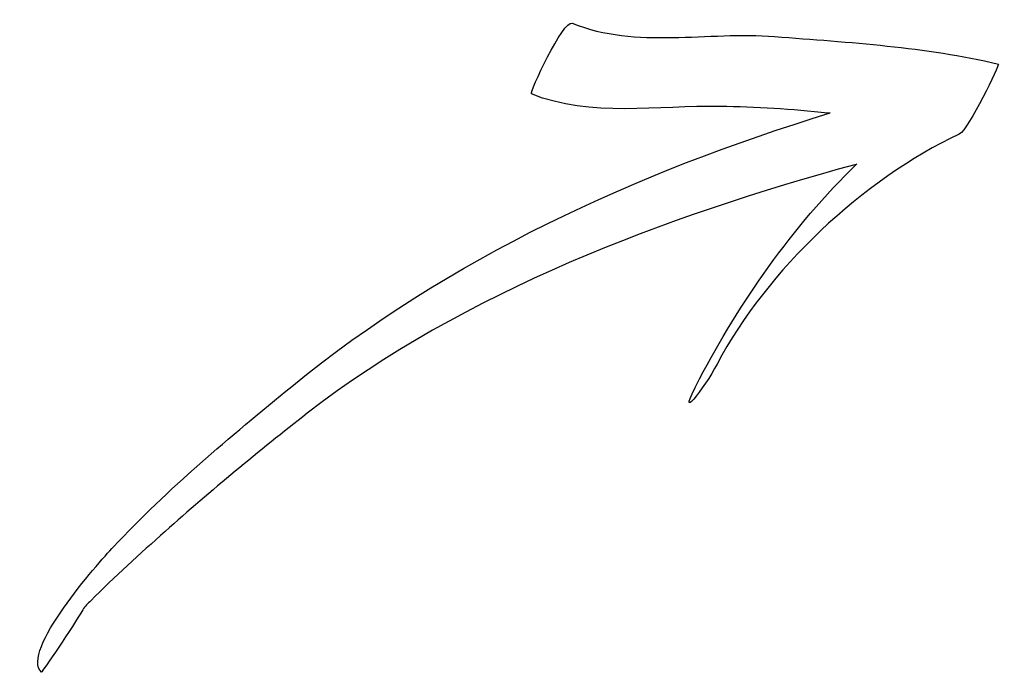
# Model space of a CAD drawing. Header units: centimetres. Extents: x -9.1 to 8.8, y -5.9 to 6.
import ezdxf

# ---------------------------------------------------------------- set-up
doc = ezdxf.new("R2010")
doc.units = ezdxf.units.CM
doc.header["$MEASUREMENT"] = 0
doc.layers.add('Camada 1', color=7, linetype='Continuous')

msp = doc.modelspace()

# ---------------------------------------------------------------- linework, layer by layer
at = {"layer": 'Camada 1'}
msp.add_open_spline([(6.19478, 3.36074), (5.01463, 2.21877), (4.04591, 0.81246), (3.31677, -0.57258), (3.31677, -0.57258), (2.82893, -1.4991), (3.41792, -0.72255), (3.63988, -0.30069), (3.63988, -0.30069), (4.54677, 1.42191), (6.30482, 3.0774), (8.06829, 3.90621), (8.06829, 3.90621), (8.24612, 3.98971), (8.80145, 5.18193), (8.78428, 5.18605), (8.78428, 5.18605), (7.44039, 5.50214), (6.06379, 5.58088), (4.69166, 5.69063), (4.69166, 5.69063), (3.4641, 5.78879), (2.16566, 5.45851), (0.99009, 5.93296), (0.99009, 5.93296), (0.82573, 5.99934), (0.20176, 4.65687), (0.24365, 4.63994), (0.24365, 4.63994), (1.32741, 4.20258), (2.55891, 4.43163), (3.69728, 4.41174), (3.69728, 4.41174), (4.34416, 4.40044), (5.00599, 4.3607), (5.66578, 4.29035), (5.66578, 4.29035), (5.66578, 4.29035), (5.70912, 4.2927), (5.70912, 4.2927), (5.70912, 4.2927), (2.16997, 3.20997), (-1.27046, 1.63642), (-4.1397, -0.70872), (-4.1397, -0.70872), (-5.26788, -1.63058), (-6.40271, -2.57991), (-7.40159, -3.64329), (-7.40159, -3.64329), (-7.67824, -3.93798), (-9.11598, -5.56438), (-8.71435, -5.93538), (-8.71435, -5.93538), (-8.71104, -5.93821), (-8.13438, -5.09173), (-7.95986, -4.79288), (-7.95986, -4.79288), (-7.92091, -4.72618), (-7.86696, -4.6817), (-7.81288, -4.62683), (-7.81288, -4.62683), (-7.37785, -4.18556), (-6.91573, -3.77027), (-6.45247, -3.35889), (-6.45247, -3.35889), (-5.61075, -2.61149), (-4.74361, -1.88974), (-3.85439, -1.19957), (-3.85439, -1.19957), (-0.98763, 1.02613), (2.70421, 2.40268), (6.18017, 3.3524), (6.18017, 3.3524), (6.18017, 3.3524), (6.19478, 3.36074), (6.19478, 3.36074)], degree=3, knots=[0, 0, 0, 0, 0.05, 0.05, 0.05, 0.05, 0.1, 0.1, 0.1, 0.1, 0.15, 0.15, 0.15, 0.15, 0.2, 0.2, 0.2, 0.2, 0.25, 0.25, 0.25, 0.25, 0.3, 0.3, 0.3, 0.3, 0.35, 0.35, 0.35, 0.35, 0.4, 0.4, 0.4, 0.4, 0.45, 0.45, 0.45, 0.45, 0.5, 0.5, 0.5, 0.5, 0.55, 0.55, 0.55, 0.55, 0.6, 0.6, 0.6, 0.6, 0.65, 0.65, 0.65, 0.65, 0.7, 0.7, 0.7, 0.7, 0.75, 0.75, 0.75, 0.75, 0.8, 0.8, 0.8, 0.8, 0.85, 0.85, 0.85, 0.85, 0.9, 0.9, 0.9, 0.9, 1, 1, 1, 1], dxfattribs=at)

doc.saveas('drawing.dxf')
